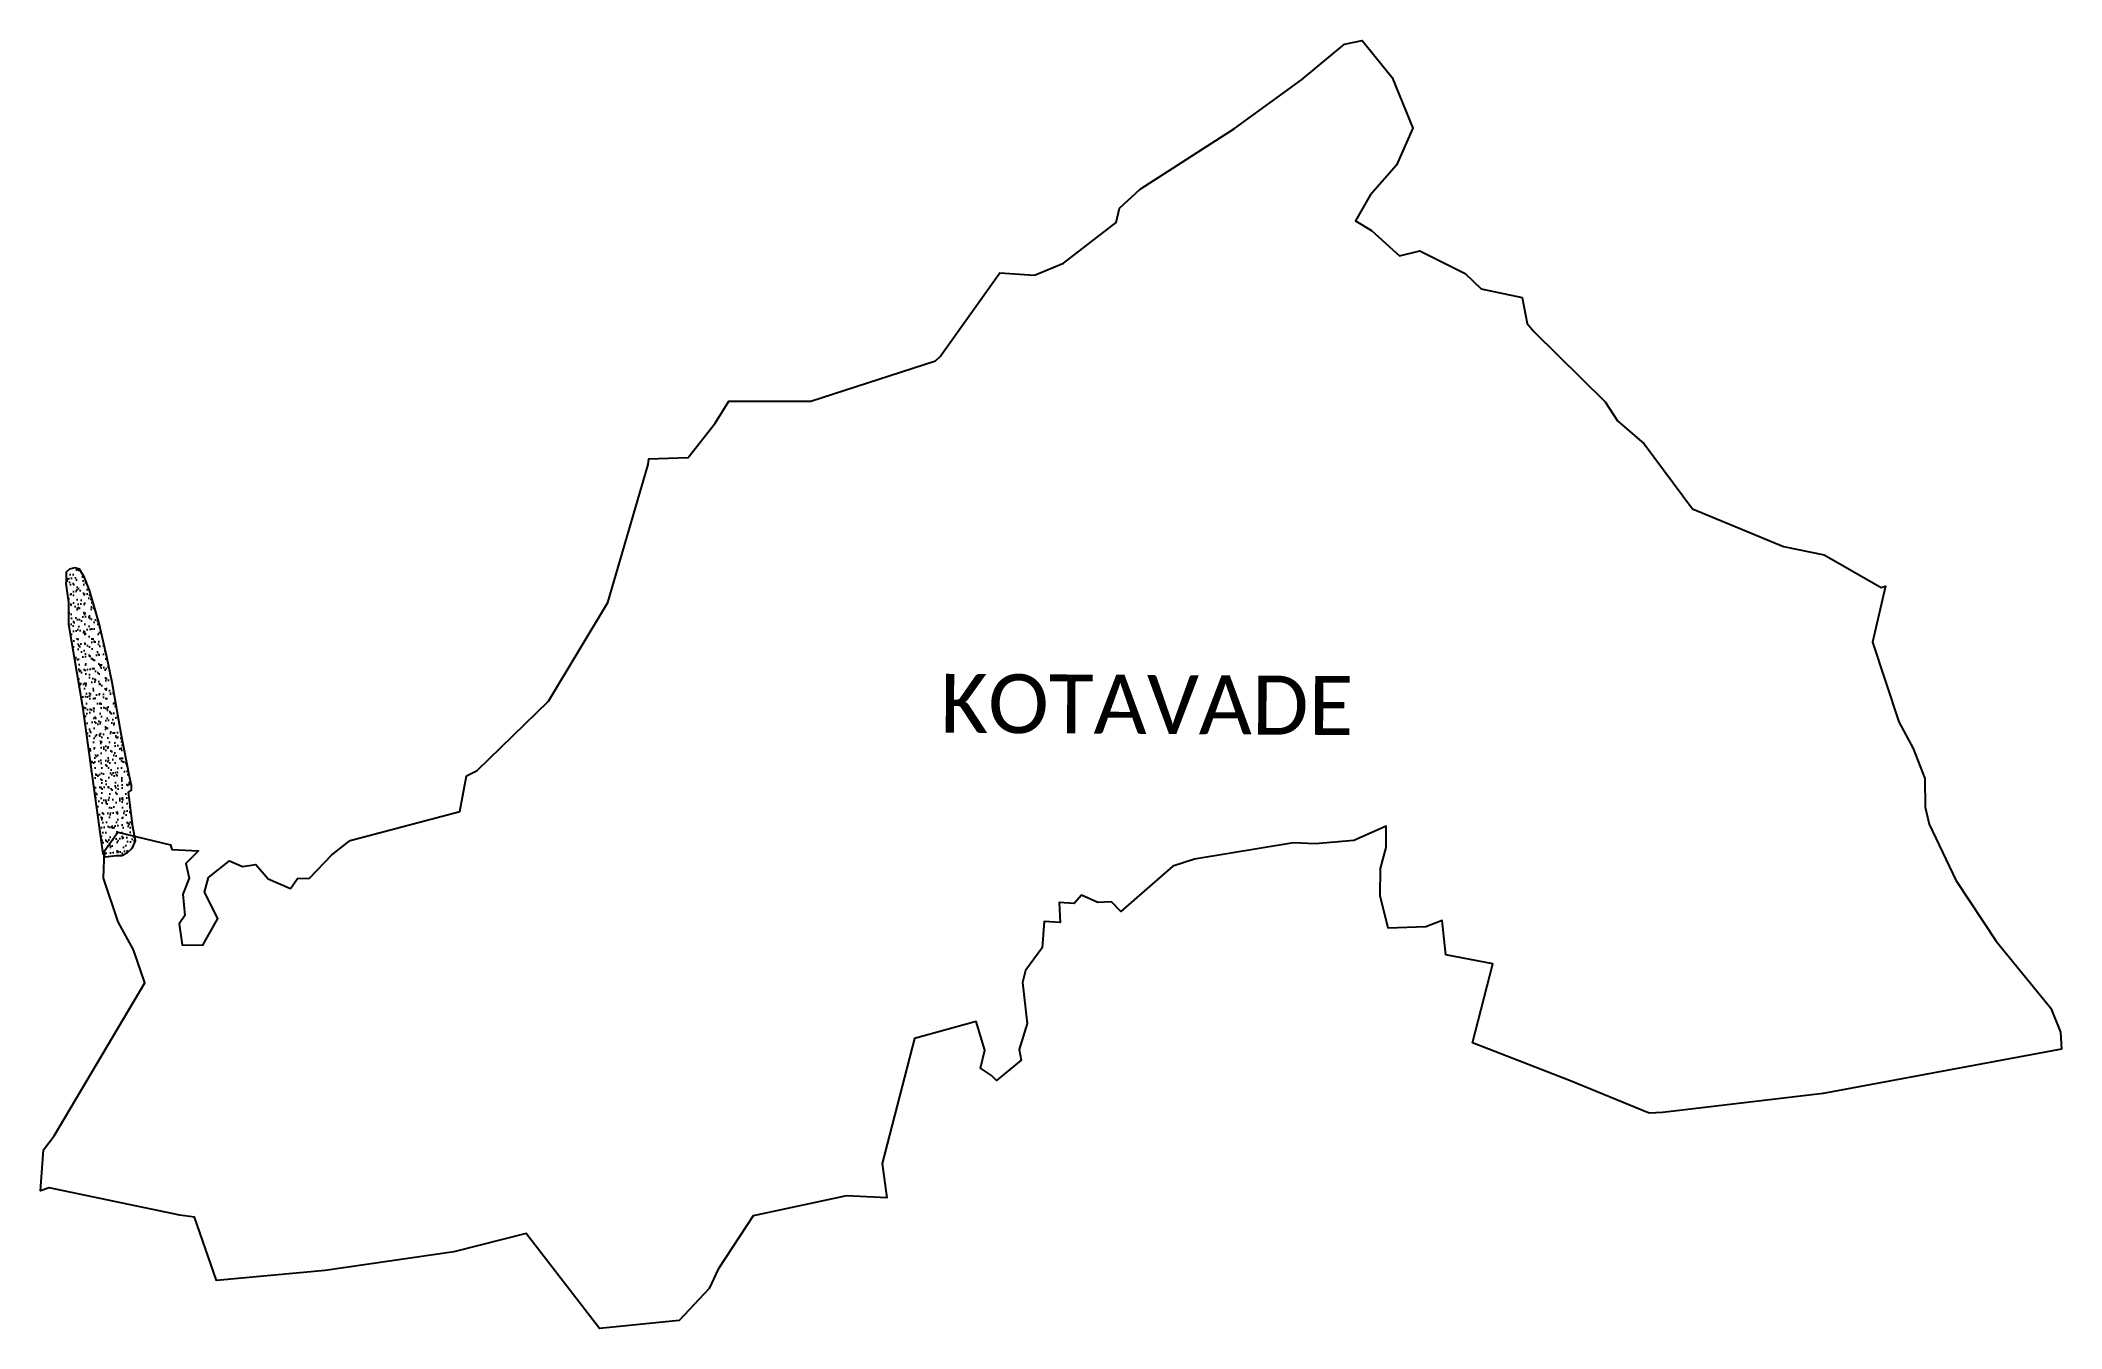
# Model space of a CAD drawing. Header units: metres. Extents: x 317393 to 323421, y 1888698 to 1892541.
import ezdxf

# ---------------------------------------------------------------- set-up
doc = ezdxf.new("R2010")
doc.units = ezdxf.units.M
doc.header["$MEASUREMENT"] = 0
for name, color, linetype in [('SAND DUNES', 42, 'Continuous'), ('village', 3, 'Continuous'), ('VILLAGE NAME', 250, 'Continuous')]:
    doc.layers.add(name, color=color, linetype=linetype)
doc.styles.get("Standard").update_dxf_attribs({"font": 'simplex.shx'})

msp = doc.modelspace()

# ---------------------------------------------------------------- hatches: boundary and pattern name
at = {"layer": 'SAND DUNES'}
h = msp.add_hatch(dxfattribs=at)
h.set_pattern_fill('AR-SAND', color=256, scale=0.604224, angle=-0.49799)
h.set_pattern_definition([(37.002, (307417.049, 1879538.508), (-0.70972, 29.5788), [0, -23.327873, 0, -26.090385, 0, -24.93934]), (7.002, (307417.05, 1879538.508), (27.53669, 43.07457), [0, -12.584774, 0, -21.02578, 0, -8.057325]), (327.002, (307398.172, 1879538.672), (47.792593, -0.328563), [0, -7.673643, 0, -27.625113, 0, -36.06612]), (317.002, (307398.172, 1879538.67), (46.25123, 13.06842), [0, -3.83682, 0, -18.109796, 0, -20.718835])])
h.paths.add_polyline_path([(317607.1, 1890626), (317590.6, 1890702.1), (317568.3, 1890801.9), (317539.7, 1890900.9), (317524.5, 1890938.5), (317509.6, 1890963.6), (317495.6, 1890967.2), (317479.5, 1890963.5), (317469.5, 1890955.1), (317469.4, 1890945), (317469.4, 1890941), (317469.3, 1890928.9), (317469.2, 1890920.8), (317476.8, 1890864.4), (317476.2, 1890799.9), (317518.4, 1890553.8), (317579, 1890114.1), (317587, 1890106), (317619.2, 1890109.8), (317635.3, 1890109.6), (317652.8, 1890118.9), (317667.8, 1890132.1), (317676.2, 1890153.5), (317668.6, 1890196.1), (317655.3, 1890298.5), (317664.8, 1890304.4), (317664.9, 1890318.7), (317658.5, 1890345.5), (317633.9, 1890472.3)])

# ---------------------------------------------------------------- linework, layer by layer
at = {"layer": 'SAND DUNES', "flags": 128}
msp.add_lwpolyline([(317633.9, 1890472.3), (317607.1, 1890626), (317590.6, 1890702.1), (317568.3, 1890801.9), (317539.7, 1890900.9), (317524.5, 1890938.5), (317509.6, 1890963.6), (317495.6, 1890967.2), (317479.5, 1890963.5), (317469.5, 1890955.1), (317469.4, 1890945), (317469.4, 1890941), (317469.3, 1890928.9), (317469.2, 1890920.8), (317476.8, 1890864.4), (317476.2, 1890799.9), (317518.4, 1890553.8), (317579, 1890114.1), (317587, 1890106), (317619.2, 1890109.8), (317635.3, 1890109.6), (317652.8, 1890118.9), (317667.8, 1890132.1), (317676.2, 1890153.5), (317668.6, 1890196.1), (317655.3, 1890298.5), (317664.8, 1890304.4), (317664.9, 1890318.7), (317658.5, 1890345.5)], close=True, dxfattribs=at)
at = {"layer": 'village', "color": 3, "true_color": 0x00ff00}
msp.add_polyline3d([(323420.9, 1889531.8, 0), (322709.7, 1889399.7, 0), (322230.2, 1889343.1, 0), (322190.7, 1889340.7, 0), (321953.5, 1889438.2, 0), (321664.1, 1889550.4, 0), (321724.4, 1889786, 0), (321584.2, 1889813.5, 0), (321573.2, 1889915.7, 0), (321525.3, 1889896.7, 0), (321412.3, 1889893, 0), (321388.6, 1889989.7, 0), (321389.6, 1890070.8, 0), (321406.3, 1890133.6, 0), (321406.3, 1890197, 0), (321309.8, 1890154.7, 0), (321194.6, 1890144.6, 0), (321130.4, 1890147.7, 0), (320835.1, 1890098.7, 0), (320769.9, 1890078.1, 0), (320614.8, 1889942.8, 0), (320587.4, 1889971, 0), (320546.9, 1889969.4, 0), (320498, 1889991.5, 0), (320475.6, 1889966.8, 0), (320431.5, 1889969.2, 0), (320434.2, 1889909.5, 0), (320386.1, 1889912.3, 0), (320380.4, 1889834.3, 0), (320331.1, 1889766.8, 0), (320322, 1889730.3, 0), (320335.6, 1889608.1, 0), (320311.6, 1889530.6, 0), (320317.6, 1889499.3, 0), (320244, 1889438.1, 0), (320229.6, 1889453.3, 0), (320196.9, 1889475.5, 0), (320209.4, 1889528.6, 0), (320183.7, 1889614.2, 0), (320000.1, 1889563.3, 0), (319903.7, 1889190.9, 0), (319917.8, 1889088.2, 0), (319797.2, 1889094.3, 0), (319518.9, 1889034.5, 0), (319414.1, 1888876.1, 0), (319387, 1888817.9, 0), (319297.5, 1888722.8, 0), (319060.4, 1888698.5, 0), (318841.3, 1888982.2, 0), (318626.4, 1888927.1, 0), (318241.8, 1888872, 0), (317918.1, 1888842, 0), (317852.7, 1889031, 0), (317809.1, 1889037, 0), (317418.6, 1889118.7, 0), (317392.9, 1889109.8, 0), (317402.4, 1889231.5, 0), (317433.7, 1889273.2, 0), (317704.1, 1889729.7, 0), (317670.5, 1889827.9, 0), (317625, 1889911.6, 0), (317581.1, 1890042, 0), (317583.7, 1890123.5, 0), (317623.9, 1890178.7, 0), (317780.5, 1890141.7, 0), (317785.2, 1890127.4, 0), (317864.6, 1890123.3, 0), (317826.8, 1890086, 0), (317836.1, 1890041.6, 0), (317817.5, 1889994.6, 0), (317824, 1889930.6, 0), (317807.2, 1889906.2, 0), (317815.6, 1889842.8, 0), (317877.8, 1889841.7, 0), (317922.5, 1889922, 0), (317881.8, 1890000.7, 0), (317894, 1890043.5, 0), (317956.4, 1890093.4, 0), (317995.8, 1890077, 0), (318035.5, 1890082.4, 0), (318071.7, 1890040, 0), (318138.5, 1890010.9, 0), (318159.8, 1890041.4, 0), (318195.5, 1890042.2, 0), (318261.7, 1890111.9, 0), (318316.4, 1890154.4, 0), (318643.7, 1890240.9, 0), (318663.2, 1890346.9, 0), (318695.1, 1890362.9, 0), (318908.4, 1890570, 0), (319084.9, 1890864.7, 0), (319205.1, 1891275.4, 0), (319207.6, 1891292.9, 0), (319325.1, 1891296.4, 0), (319405.1, 1891399.1, 0), (319445.8, 1891464.4, 0), (319690.4, 1891465.1, 0), (320062.7, 1891585.5, 0), (320076.8, 1891598.2, 0), (320254.1, 1891847.2, 0), (320357.8, 1891840.9, 0), (320444.6, 1891876.4, 0), (320601.3, 1891997.7, 0), (320611.5, 1892040.2, 0), (320672.4, 1892096.7, 0), (320954.1, 1892278.2, 0), (321154.4, 1892423.7, 0), (321281.8, 1892530.1, 0), (321335.4, 1892540.8, 0), (321424.4, 1892430.6, 0), (321485.8, 1892279.4, 0), (321437.4, 1892169, 0), (321358.9, 1892079.6, 0), (321315, 1892002.5, 0), (321363, 1891974, 0), (321446.7, 1891898, 0), (321507, 1891913.6, 0), (321642.2, 1891845.6, 0), (321689.5, 1891800, 0), (321812.6, 1891774.3, 0), (321826.8, 1891696.4, 0), (321846.6, 1891672.2, 0), (322060.1, 1891463.1, 0), (322096.9, 1891406.4, 0), (322175.8, 1891338, 0), (322320.5, 1891144, 0), (322591.1, 1891031.2, 0), (322712.4, 1891006.3, 0), (322883.2, 1890909.3, 0), (322895.5, 1890913.4, 0), (322856.6, 1890745.7, 0), (322935.6, 1890507.8, 0), (322978.2, 1890428.6, 0), (323012.9, 1890339.4, 0), (323013.9, 1890253.9, 0), (323026.3, 1890203.3, 0), (323105.8, 1890036.4, 0), (323225.5, 1889853.6, 0), (323389, 1889653.8, 0), (323417.7, 1889582.9, 0)], close=True, dxfattribs=at)

# ---------------------------------------------------------------- texts
at = {"layer": 'VILLAGE NAME', "insert": (320077.4, 1890651.6), "char_height": 175.757, "attachment_point": 1, "rotation": 359.67619}
msp.add_mtext_dynamic_manual_height_columns('{\\fCalibri|b0|i0|c0|p34;KOTAVADE}', width=2071.906, gutter_width=878.8, heights=[0], dxfattribs=at)

doc.saveas('drawing.dxf')
